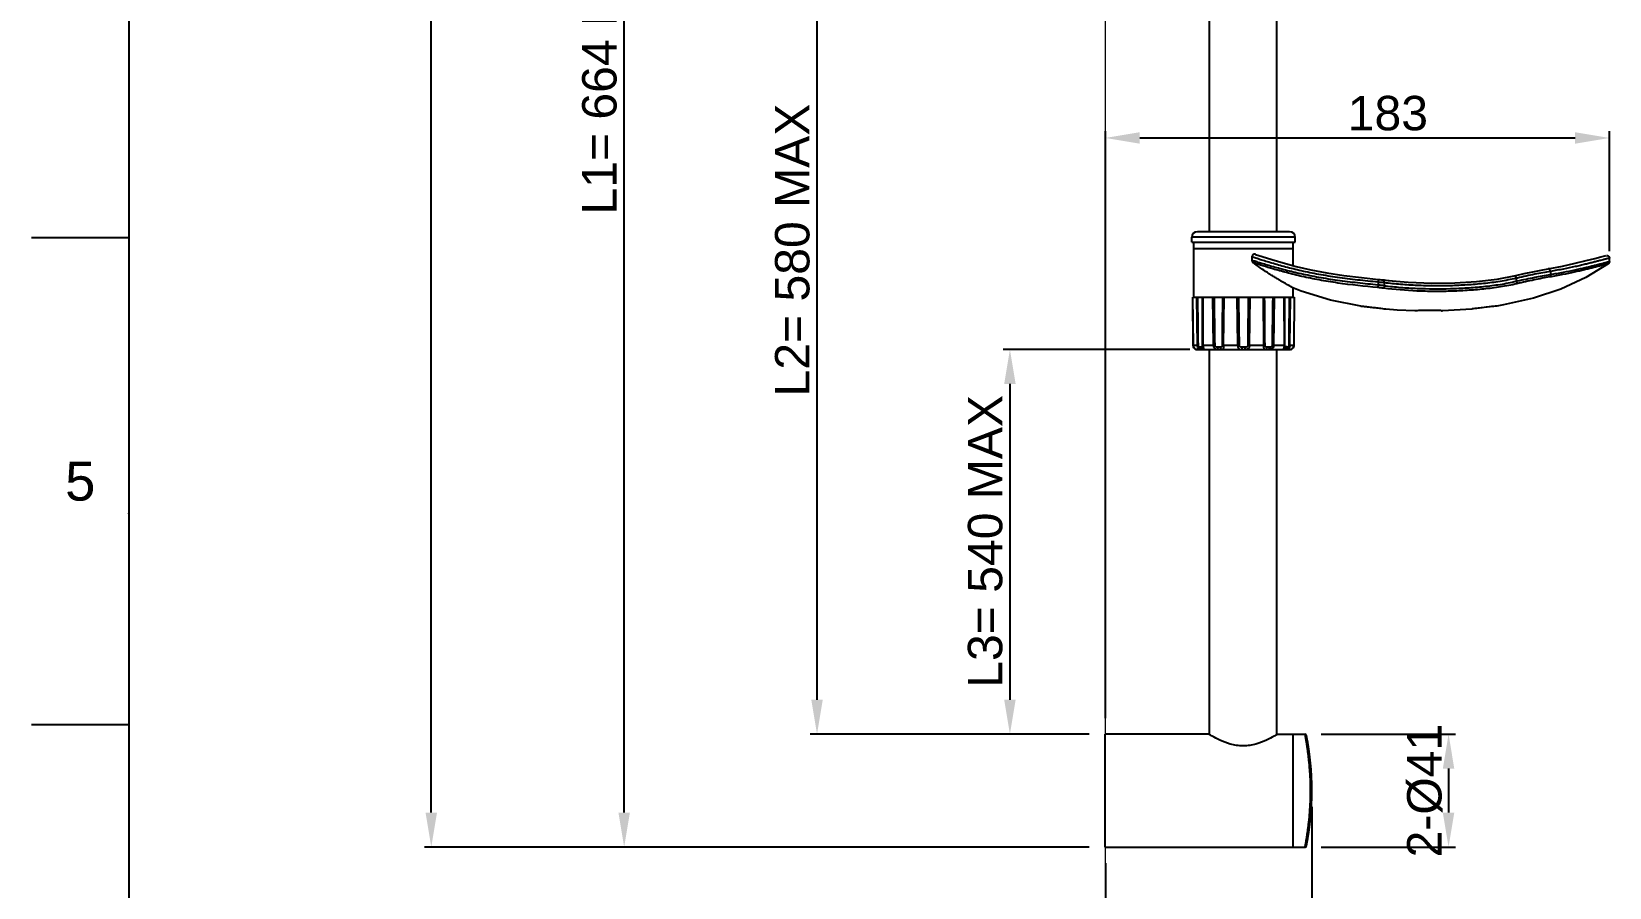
# Model space of a CAD drawing. Header units: millimetres. Extents: x 3856 to 4906, y -261 to 1224.
# Drawn here: x 3856 to 4428, y 246 to 556 of the extents above; entities that cross this region are included whole.
import ezdxf

# ---------------------------------------------------------------- set-up
doc = ezdxf.new("R2010")
doc.units = ezdxf.units.MM
doc.header["$LTSCALE"] = 0.1
doc.layers.add('02___PRT_ALL_AXES', color=7, linetype='Continuous')
doc.styles.get("Standard").update_dxf_attribs({"font": 'arial.ttf'})
doc.dimstyles.new('STANDARD-2', dxfattribs={"dimscale": 5, "dimtxt": 2.5, "dimasz": 2.5, "dimexe": 0.5, "dimexo": 0.5, "dimgap": 0.5, "dimtad": 1, "dimzin": 12, "dimdsep": 46, "dimtxsty": 'Standard', "dimcen": 0.09, "dimclrd": 1, "dimclre": 1, "dimadec": 0, "dimazin": 0, "dimtp": 0.01, "dimtm": 0.01, "dimtfac": 1, "dimtofl": 0, "dimtmove": 0, "dimatfit": 3, "dimldrblk": 'DOT', "dimfxl": 0, "dimtolj": 1, "dimarcsym": 0})

# ---------------------------------------------------------------- blocks, each defined once
blk = doc.blocks.new('*D169')
at = {"color": 3, "lineweight": -2}
for p, q in [((4277.35, 924.36), (3998.11, 924.36)), ((4000.61, 272.86), (4000.61, 911.86)), ((4239.4, 260.36), (3998.11, 260.36))]:
    blk.add_line(p, q, dxfattribs=at)
at = {"color": 3}
for points in [[(3998.53, 911.86), (4002.69, 911.86), (4000.61, 924.36)], [(3998.53, 272.86), (4002.69, 272.86), (4000.61, 260.36)]]:
    blk.add_solid(points, dxfattribs=at)
at = {"layer": 'Defpoints', "color": 0}
for p in [(4000.61, 924.36), (4279.85, 924.36), (4241.9, 260.36)]:
    blk.add_point(p, dxfattribs=at)
at = {"color": 0, "insert": (3985.35, 582.3), "char_height": 12.5, "attachment_point": 2, "rotation": 90}
blk.add_mtext('\\A1;664', dxfattribs=at)
blk = doc.blocks.new('_Dot')
at = {"color": 0, "linetype": 'ByBlock', "lineweight": -2}
blk.add_line((-0.5, 0), (-1, 0), dxfattribs=at)
at = {"color": 0, "linetype": 'ByBlock', "const_width": 0.5}
blk.add_lwpolyline([(-0.25, 0, 1), (0.25, 0, 1)], format="xyb", close=True, dxfattribs=at)
blk = doc.blocks.new('*D170')
at = {"color": 3, "lineweight": -2}
for p, q in [((4323.57, 301.36), (4372.3, 301.36)), ((4369.8, 288.86), (4369.8, 272.86)), ((4323.57, 260.36), (4372.3, 260.36))]:
    blk.add_line(p, q, dxfattribs=at)
at = {"color": 3}
for points in [[(4367.72, 288.86), (4371.88, 288.86), (4369.8, 301.36)], [(4367.72, 272.86), (4371.88, 272.86), (4369.8, 260.36)]]:
    blk.add_solid(points, dxfattribs=at)
at = {"layer": 'Defpoints', "color": 0}
for p in [(4321.07, 301.36), (4321.07, 260.36), (4369.8, 260.36)]:
    blk.add_point(p, dxfattribs=at)
at = {"color": 0, "insert": (4354.75, 280.86), "char_height": 12.5, "attachment_point": 2, "rotation": 90}
blk.add_mtext('\\A1;2-%%c41', dxfattribs=at)
blk = doc.blocks.new('*D171')
at = {"color": 3, "lineweight": -2}
for p, q in [((4239.4, 872.86), (4068.11, 872.86)), ((4070.61, 272.86), (4070.61, 860.36)), ((4239.4, 260.36), (4068.11, 260.36))]:
    blk.add_line(p, q, dxfattribs=at)
at = {"color": 3}
for points in [[(4068.53, 860.36), (4072.69, 860.36), (4070.61, 872.86)], [(4068.53, 272.86), (4072.69, 272.86), (4070.61, 260.36)]]:
    blk.add_solid(points, dxfattribs=at)
at = {"layer": 'Defpoints', "color": 0}
for p in [(4070.61, 872.86), (4241.9, 872.86), (4241.9, 260.36)]:
    blk.add_point(p, dxfattribs=at)
at = {"color": 0, "insert": (4055.35, 543.14), "char_height": 12.5, "attachment_point": 2, "rotation": 90}
blk.add_mtext('\\A1;L1= 664 MAX', dxfattribs=at)
blk = doc.blocks.new('*D173')
at = {"color": 3, "lineweight": -2}
for p, q in [((4289.4, 652.86), (4138.11, 652.86)), ((4140.61, 313.86), (4140.61, 640.36)), ((4239.4, 301.36), (4138.11, 301.36))]:
    blk.add_line(p, q, dxfattribs=at)
at = {"color": 3}
for points in [[(4138.53, 640.36), (4142.69, 640.36), (4140.61, 652.86)], [(4138.53, 313.86), (4142.69, 313.86), (4140.61, 301.36)]]:
    blk.add_solid(points, dxfattribs=at)
at = {"layer": 'Defpoints', "color": 0}
for p in [(4140.61, 652.86), (4291.9, 652.86), (4241.9, 301.36)]:
    blk.add_point(p, dxfattribs=at)
at = {"color": 0, "insert": (4125.35, 477.11), "char_height": 12.5, "attachment_point": 2, "rotation": 90}
blk.add_mtext('\\A1;L2= 580 MAX', dxfattribs=at)
blk = doc.blocks.new('*D174')
at = {"color": 3, "lineweight": -2}
for p, q in [((4275.9, 440.99), (4208.11, 440.99)), ((4210.61, 428.49), (4210.61, 313.86)), ((4239.4, 301.36), (4208.11, 301.36))]:
    blk.add_line(p, q, dxfattribs=at)
at = {"color": 3}
for points in [[(4208.53, 428.49), (4212.69, 428.49), (4210.61, 440.99)], [(4208.53, 313.86), (4212.69, 313.86), (4210.61, 301.36)]]:
    blk.add_solid(points, dxfattribs=at)
at = {"layer": 'Defpoints', "color": 0}
for p in [(4278.4, 440.99), (4210.61, 301.36), (4241.9, 301.36)]:
    blk.add_point(p, dxfattribs=at)
at = {"color": 0, "insert": (4195.34, 371.36), "char_height": 12.5, "attachment_point": 2, "rotation": 90}
blk.add_mtext('\\A1;L3= 540 MAX', dxfattribs=at)
blk = doc.blocks.new('*D175')
at = {"color": 3, "lineweight": -2}
for p, q in [((4320.21, 275.02), (4320.21, 222.35)), ((4245.24, 254.52), (4245.24, 222.35)), ((4257.74, 224.85), (4307.71, 224.85))]:
    blk.add_line(p, q, dxfattribs=at)
at = {"color": 3}
for points in [[(4257.74, 226.94), (4257.74, 222.77), (4245.24, 224.85)], [(4307.71, 226.94), (4307.71, 222.77), (4320.21, 224.85)]]:
    blk.add_solid(points, dxfattribs=at)
at = {"layer": 'Defpoints', "color": 0}
for p in [(4320.21, 277.52), (4245.24, 257.02), (4320.21, 224.85)]:
    blk.add_point(p, dxfattribs=at)
at = {"color": 0, "insert": (4282.72, 240.07), "char_height": 12.5, "attachment_point": 2}
blk.add_mtext('\\A1;75', dxfattribs=at)
blk = doc.blocks.new('*D178')
at = {"color": 3, "lineweight": -2}
for p, q in [((4245.24, 307.19), (4245.24, 520.31)), ((4257.74, 517.81), (4415.69, 517.81)), ((4428.19, 476.7), (4428.19, 520.31))]:
    blk.add_line(p, q, dxfattribs=at)
at = {"color": 3}
for points in [[(4257.74, 519.9), (4257.74, 515.73), (4245.24, 517.81)], [(4415.69, 519.9), (4415.69, 515.73), (4428.19, 517.81)]]:
    blk.add_solid(points, dxfattribs=at)
at = {"layer": 'Defpoints', "color": 0}
for p in [(4428.19, 517.81), (4428.19, 474.2), (4245.24, 304.69)]:
    blk.add_point(p, dxfattribs=at)
at = {"color": 0, "insert": (4347.78, 533.09), "char_height": 12.5, "attachment_point": 2}
blk.add_mtext('\\A1;183', dxfattribs=at)

msp = doc.modelspace()

# ---------------------------------------------------------------- linework, layer by layer
for p, q in [((3890.894, 1188.574), (3890.894, -225.568)), ((3890.894, 481.503), (3855.54, 481.503)), ((3890.894, 304.735), (3855.54, 304.735)), ((4282.771, 301.358), (4245.236, 301.358)), ((4245.236, 260.359), (4245.236, 301.358)), ((4245.236, 260.358), (4317.736, 260.358))]:
    msp.add_line(p, q)
at = {"const_width": 0.5}
msp.add_lwpolyline([(4245.236, -80.122), (4245.236, 1125.037)], dxfattribs=at)
msp.add_point((3890.894, 381.503))
at = {"layer": '02___PRT_ALL_AXES', "color": 7, "linetype": 'Continuous'}
for p, q in [((4282.986, 483.779), (4282.986, 655.844)), ((4307.486, 483.786), (4307.486, 655.844)), ((4314.135, 481.787), (4276.635, 481.777)), ((4276.636, 479.977), (4276.635, 481.777)), ((4312.135, 483.787), (4278.635, 483.778)), ((4314.136, 479.987), (4314.135, 481.787)), ((4276.636, 479.977), (4314.136, 479.987)), ((4277.235, 479.978), (4277.24, 459.978)), ((4313.236, 477.546), (4277.236, 477.536)), ((4313.235, 479.987), (4313.237, 471.504)), ((4298.41, 474.615), (4298.41, 473.375)), ((4426.477, 475.047), (4426.919, 475.161)), ((4428.189, 472.962), (4428.177, 472.81)), ((4428.189, 472.937), (4428.188, 474.177)), ((4344.237, 465.467), (4344.237, 464.416)), ((4346.378, 466.249), (4346.997, 466.174)), ((4346.443, 465.236), (4346.444, 464.186)), ((4346.954, 466.134), (4346.997, 466.174)), ((4346.997, 466.174), (4350.677, 465.833)), ((4394.777, 466.968), (4394.397, 466.883)), ((4394.397, 466.883), (4394.397, 465.816)), ((4394.397, 465.816), (4394.777, 465.9)), ((4406.766, 469.353), (4406.767, 468.246)), ((4277.041, 459.977), (4313.742, 459.987)), ((4277.167, 442.466), (4277.041, 459.977)), ((4277.174, 442.464), (4277.049, 459.977)), ((4278.301, 459.978), (4278.545, 442.465)), ((4280.688, 442.465), (4280.714, 459.978)), ((4284.134, 459.979), (4284.432, 442.466)), ((4288.142, 442.467), (4288.311, 459.98)), ((4292.982, 459.982), (4293.256, 442.469)), ((4297.541, 442.47), (4297.805, 459.983)), ((4302.476, 459.984), (4302.654, 442.471)), ((4306.364, 442.472), (4306.653, 459.985)), ((4310.072, 459.986), (4310.107, 442.473)), ((4312.249, 442.474), (4312.483, 459.987)), ((4313.239, 463.445), (4313.24, 459.987)), ((4313.734, 459.987), (4313.618, 442.474)), ((4313.742, 459.987), (4313.625, 442.476)), ((4338.012, 456.682), (4337.962, 456.688)), ((4338.121, 456.672), (4337.962, 456.688)), ((4338.512, 456.63), (4338.012, 456.682)), ((4339.05, 456.574), (4338.404, 456.642)), ((4339.76, 456.498), (4339.05, 456.574)), ((4340.628, 456.403), (4339.76, 456.498)), ((4341.737, 456.278), (4340.628, 456.403)), ((4342.495, 456.19), (4341.737, 456.278)), ((4343.26, 456.099), (4342.497, 456.19)), ((4342.497, 456.19), (4342.497, 456.19)), ((4347.027, 455.616), (4346.91, 455.632)), ((4347.027, 455.616), (4346.977, 455.621)), ((4357.669, 455.055), (4357.591, 455.051)), ((4357.674, 455.052), (4357.591, 455.051)), ((4358.015, 455.075), (4357.669, 455.055)), ((4357.987, 455.07), (4357.674, 455.052)), ((4362.029, 455.199), (4362.01, 455.199)), ((4363.221, 455.202), (4362.614, 455.203)), ((4362.617, 455.203), (4362.617, 455.204)), ((4363.204, 455.202), (4363.194, 455.202)), ((4364.148, 455.194), (4363.221, 455.202)), ((4365.016, 455.178), (4364.126, 455.194)), ((4365.77, 455.156), (4365.003, 455.178)), ((4366.393, 455.133), (4365.758, 455.157)), ((4366.884, 455.112), (4366.385, 455.134)), ((4367.245, 455.094), (4366.879, 455.112)), ((4367.247, 455.094), (4366.884, 455.112)), ((4367.558, 455.077), (4367.245, 455.094)), ((4367.247, 455.097), (4367.566, 455.08)), ((4367.64, 455.076), (4367.558, 455.077)), ((4367.566, 455.08), (4367.64, 455.076)), ((4378.203, 455.691), (4367.639, 455.076)), ((4378.369, 455.714), (4378.203, 455.691)), ((4378.253, 455.697), (4378.203, 455.691)), ((4378.757, 455.767), (4378.253, 455.697)), ((4382.734, 456.282), (4382.734, 456.283)), ((4387.266, 456.794), (4387.076, 456.775)), ((4387.266, 456.794), (4387.216, 456.788)), ((4277.167, 442.466), (4277.174, 442.464)), ((4278.545, 442.465), (4277.174, 442.464)), ((4277.389, 441.664), (4277.255, 441.952)), ((4278.126, 441.052), (4277.969, 441.13)), ((4278.407, 440.987), (4278.126, 441.052)), ((4278.559, 440.978), (4278.403, 440.987)), ((4278.559, 440.978), (4312.234, 440.987)), ((4279.716, 441.978), (4280.198, 441.978)), ((4284.432, 442.466), (4280.688, 442.465)), ((4282.986, 301.207), (4282.986, 440.979)), ((4284.923, 442.475), (4284.432, 442.466)), ((4286.066, 441.98), (4286.901, 441.98)), ((4293.256, 442.469), (4288.143, 442.467)), ((4294.917, 441.982), (4295.881, 441.983)), ((4302.654, 442.471), (4297.541, 442.47)), ((4303.895, 441.985), (4304.73, 441.985)), ((4305.873, 442.481), (4306.364, 442.472)), ((4310.107, 442.473), (4306.364, 442.472)), ((4307.486, 301.207), (4307.486, 440.986)), ((4311.079, 441.987), (4310.597, 441.986)), ((4312.386, 440.996), (4312.234, 440.987)), ((4313.618, 442.474), (4312.248, 442.474)), ((4312.666, 441.061), (4312.386, 440.996)), ((4313.625, 442.476), (4313.618, 442.474)), ((4282.765, 301.34), (4282.736, 301.358)), ((4282.77, 301.337), (4282.765, 301.34)), ((4307.705, 301.358), (4317.736, 301.358)), ((4307.717, 301.347), (4307.709, 301.342)), ((4307.736, 301.358), (4307.717, 301.347)), ((4313.236, 301.358), (4313.236, 260.359)), ((4318.259, 300.785), (4318.226, 300.955)), ((4318.226, 260.762), (4318.259, 260.931))]:
    msp.add_line(p, q, dxfattribs=at)
for points in [[(4299.689, 475.555), (4302.211, 474.728), (4305.633, 473.647), (4309.762, 472.427), (4314.531, 471.16), (4319.86, 469.939), (4325.658, 468.839), (4331.811, 467.897), (4338.186, 467.108), (4344.354, 466.463)], [(4427.773, 472.15), (4419.672, 467.108), (4410.569, 462.91), (4400.627, 459.626), (4389.731, 457.201), (4387.266, 456.794)], [(4394.185, 467.856), (4397.233, 468.558), (4400.442, 469.258), (4403.466, 469.873), (4405.998, 470.338)], [(4405.998, 470.338), (4411.128, 471.298), (4415.809, 472.316), (4419.744, 473.268), (4422.865, 474.075), (4425.119, 474.68), (4426.477, 475.047)], [(4427.15, 475.198), (4427.298, 475.192), (4427.488, 475.152), (4427.682, 475.068), (4427.865, 474.934), (4428.02, 474.754), (4428.131, 474.533), (4428.185, 474.281), (4428.188, 474.198)], [(4428.177, 472.81), (4428.097, 472.544), (4427.961, 472.327), (4427.801, 472.171), (4427.772, 472.15)], [(4344.354, 466.463), (4344.973, 466.399), (4345.853, 466.301), (4346.449, 466.228)], [(4344.903, 466.407), (4345.498, 466.347), (4346.378, 466.249)], [(4346.449, 466.228), (4355.142, 465.416), (4363.786, 465.1), (4372.075, 465.217), (4379.97, 465.714), (4387.445, 466.575), (4394.185, 467.856)], [(4337.962, 456.688), (4326.896, 458.91), (4316.278, 462.233), (4313.239, 463.445)], [(4342.497, 456.19), (4341.895, 456.26), (4340.988, 456.363), (4340.159, 456.455), (4339.441, 456.533), (4338.851, 456.595)], [(4344.274, 455.974), (4343.234, 456.101), (4342.495, 456.19)], [(4346.977, 455.621), (4346.473, 455.69), (4345.904, 455.766), (4345.156, 455.863), (4344.254, 455.977)], [(4346.477, 455.689), (4345.912, 455.765), (4345.17, 455.861), (4344.274, 455.974)], [(4357.591, 455.05), (4351.149, 455.315), (4347.023, 455.616)], [(4362.617, 455.203), (4362.037, 455.199), (4361.105, 455.186), (4360.232, 455.166), (4359.473, 455.14), (4358.846, 455.114), (4358.352, 455.09), (4357.987, 455.07)], [(4382.734, 456.282), (4381.994, 456.192), (4380.976, 456.063), (4380.074, 455.946), (4379.326, 455.845), (4378.757, 455.767)], [(4387.216, 456.788), (4386.716, 456.735), (4386.149, 456.675), (4385.406, 456.593), (4384.508, 456.492), (4383.492, 456.373), (4382.734, 456.282)], [(4277.255, 441.952), (4277.182, 442.259), (4277.167, 442.466)], [(4277.583, 441.407), (4277.391, 441.661), (4277.257, 441.946), (4277.183, 442.251), (4277.168, 442.466)], [(4277.832, 441.198), (4277.582, 441.408), (4277.389, 441.664)], [(4278.403, 440.987), (4278.122, 441.053), (4277.831, 441.198)], [(4313.625, 442.476), (4313.61, 442.269), (4313.537, 441.961), (4313.404, 441.674), (4313.21, 441.417), (4312.961, 441.207), (4312.666, 441.061)], [(4320.219, 280.858), (4320.188, 283.379), (4320.089, 285.966), (4319.931, 288.474), (4319.723, 290.854), (4319.48, 293.063), (4319.219, 295.058), (4318.96, 296.804), (4318.719, 298.27), (4318.514, 299.434), (4318.357, 300.276), (4318.259, 300.785)], [(4318.259, 260.931), (4318.357, 261.44), (4318.514, 262.282), (4318.719, 263.445), (4318.96, 264.911), (4319.219, 266.656), (4319.479, 268.65), (4319.722, 270.857), (4319.93, 273.237), (4320.089, 275.744), (4320.188, 278.33), (4320.219, 280.858)]]:
    msp.add_lwpolyline(points, dxfattribs=at)
for centre, radius, start, end in [((4278.635, 481.778), 2, 90.01527, 180.01527), ((4312.135, 481.787), 2, 0.01527, 90.01527), ((4336.155, 377.759), 88.08, 84.53997, 84.7355), ((4336.24, 376.964), 87.817, 84.57903, 84.77513), ((4336.232, 378.506), 87.329, 83.2848, 84.5432), ((4336.23, 376.844), 87.937, 83.33012, 84.57972), ((4336.632, 386.192), 77.638, 82.89097, 84.43774), ((4308.502, 167.384), 290.8, 83.28668, 84.15408), ((4316.354, 231.91), 225.799, 82.22253, 83.35141), ((4362.795, 366.504), 88.7, 90.11479, 93.08862), ((4362.901, 366.851), 88.354, 87.18059, 90.18407), ((4411.407, 219.186), 238.825, 96.8954, 97.9514), ((4414.952, 191.089), 267.144, 95.98965, 96.92679), ((4278.814, 442.48), 1.64, 180.54205, 191.75768), ((4278.763, 442.471), 1.588, 191.8241, 203.74558), ((4278.726, 442.456), 1.548, 203.78207, 204.94402), ((4278.713, 442.45), 1.533, 204.93546, 214.14732), ((4278.675, 442.426), 1.489, 214.18979, 215.90446), ((4278.658, 442.413), 1.467, 215.8913, 225.80759), ((4278.618, 442.374), 1.411, 225.86727, 229.58232), ((4278.609, 442.363), 1.398, 229.57755, 237.7507), ((4278.569, 442.302), 1.325, 249.41536, 254.30362), ((4291.208, 578.072), 135.618, 270.86535, 271.0858), ((4299.472, 575.633), 133.177, 268.94447, 269.16897), ((4312.223, 442.304), 1.318, 278.21368, 284.62785), ((4312.222, 442.314), 1.328, 284.59155, 290.79965), ((4312.222, 442.308), 1.323, 290.86415, 300.00996), ((4312.077, 442.46), 1.537, 326.82095, 335.58638), ((4312.063, 442.466), 1.551, 335.57821, 336.81095), ((4312.029, 442.48), 1.589, 336.84321, 348.60005), ((4311.985, 442.488), 1.633, 348.63695, 359.51406), ((4317.736, 300.858), 0.5, 11.13406, 90), ((4317.736, 260.858), 0.5, 270, 348.86594)]:
    msp.add_arc(centre, radius, start, end, dxfattribs=at)
for points, knots in [([(4299.689, 475.555), (4299.546, 475.602), (4299.231, 475.629), (4298.793, 475.447), (4298.483, 475.084), (4298.41, 474.77), (4298.41, 474.615)], [0, 0, 0, 0, 0.2465704, 0.4952642, 0.7467233, 1, 1, 1, 1]), ([(4344.237, 465.467), (4342.99, 465.583), (4340.507, 465.836), (4336.805, 466.232), (4333.153, 466.668), (4328.44, 467.301), (4322.823, 468.2), (4316.51, 469.48), (4311.645, 470.674), (4308.103, 471.642), (4305.732, 472.326), (4303.575, 472.976), (4301.643, 473.58), (4299.944, 474.113), (4298.892, 474.452), (4298.41, 474.615)], [0, 0, 0, 0, 0.0801747, 0.1598059, 0.2384468, 0.315675, 0.4642813, 0.6026257, 0.7279921, 0.7849883, 0.8377536, 0.8859645, 0.9292847, 0.9673718, 1, 1, 1, 1]), ([(4298.41, 473.375), (4298.41, 473.216), (4298.488, 472.893), (4298.702, 472.641), (4298.83, 472.547)], [0, 0, 0, 0, 0.5016253, 1, 1, 1, 1]), ([(4344.237, 464.416), (4341.753, 464.653), (4336.848, 465.148), (4329.653, 466.037), (4322.824, 467.112), (4316.512, 468.364), (4311.645, 469.53), (4308.102, 470.474), (4305.732, 471.142), (4303.574, 471.775), (4301.642, 472.365), (4299.944, 472.887), (4298.893, 473.216), (4298.41, 473.375)], [0, 0, 0, 0, 0.1599715, 0.315938, 0.4645942, 0.6029569, 0.7282927, 0.785255, 0.8379772, 0.8861315, 0.9293965, 0.9674314, 1, 1, 1, 1]), ([(4344.158, 463.465), (4339.319, 463.936), (4332.205, 464.705), (4323.033, 466.182), (4316.792, 467.45), (4311.182, 468.827), (4305.252, 470.494), (4301.226, 471.766), (4298.83, 472.547)], [0, 0, 0, 0, 0.3146903, 0.4629873, 0.6012537, 0.7267696, 0.8368521, 1, 1, 1, 1]), ([(4313.239, 463.445), (4313.239, 463.446), (4313.237, 463.446), (4313.234, 463.449), (4313.227, 463.452), (4313.215, 463.459), (4313.192, 463.471), (4313.159, 463.49), (4313.115, 463.513), (4313.062, 463.542), (4313, 463.576), (4312.897, 463.632), (4312.747, 463.714), (4312.538, 463.829), (4312.295, 463.963), (4312.016, 464.117), (4311.705, 464.29), (4311.226, 464.559), (4310.555, 464.939), (4309.669, 465.448), (4308.686, 466.025), (4307.619, 466.664), (4306.481, 467.362), (4305.285, 468.114), (4303.599, 469.202), (4301.428, 470.665), (4299.702, 471.902), (4298.83, 472.547)], [0, 0, 0, 0, 0.0000817, 0.0003257, 0.0007317, 0.0012993, 0.0029181, 0.0051797, 0.0080814, 0.0116208, 0.0157953, 0.0206022, 0.0320897, 0.046029, 0.062364, 0.0810373, 0.1019765, 0.1250984, 0.1775552, 0.2376932, 0.3047498, 0.3779395, 0.4564673, 0.5395691, 0.6265074, 0.8092965, 1, 1, 1, 1]), ([(4406.766, 469.353), (4406.751, 469.49), (4406.691, 469.75), (4406.54, 470.038), (4406.382, 470.21), (4406.258, 470.297), (4406.128, 470.344), (4406.04, 470.345), (4405.998, 470.338)], [0, 0, 0, 0, 0.301925, 0.5790395, 0.7011072, 0.8103908, 0.9084917, 1, 1, 1, 1]), ([(4427.772, 472.149), (4427.773, 472.15), (4427.761, 472.149), (4427.754, 472.146), (4427.723, 472.14), (4427.669, 472.126), (4427.567, 472.1), (4427.414, 472.06), (4427.214, 472.008), (4426.97, 471.943), (4426.682, 471.866), (4426.209, 471.741), (4425.509, 471.555), (4424.541, 471.3), (4423.404, 471.003), (4422.103, 470.67), (4420.644, 470.303), (4419.031, 469.91), (4417.271, 469.494), (4414.65, 468.9), (4411.053, 468.146), (4408.077, 467.604), (4406.508, 467.34)], [0, 0, 0, 0, 0.0001529, 0.0008391, 0.0020618, 0.0038209, 0.0089527, 0.0162431, 0.0256902, 0.0372717, 0.0509639, 0.0667522, 0.1045682, 0.1505658, 0.2045227, 0.2661803, 0.3352662, 0.4114843, 0.4945144, 0.5840344, 0.7811386, 1, 1, 1, 1]), ([(4428.188, 474.198), (4428.188, 474.2), (4428.176, 474.195), (4428.164, 474.195), (4428.132, 474.186), (4428.094, 474.177), (4428.042, 474.164), (4427.98, 474.148), (4427.906, 474.129), (4427.785, 474.097), (4427.606, 474.05), (4427.357, 473.984), (4427.064, 473.906), (4426.726, 473.816), (4426.344, 473.714), (4425.749, 473.556), (4424.898, 473.332), (4423.752, 473.032), (4422.443, 472.696), (4420.975, 472.327), (4419.353, 471.931), (4417.584, 471.514), (4414.95, 470.918), (4411.335, 470.161), (4408.344, 469.617), (4406.766, 469.353)], [0, 0, 0, 0, 0.0002577, 0.0010495, 0.0023783, 0.0042437, 0.0066448, 0.0095808, 0.0130507, 0.0170536, 0.0266542, 0.0383747, 0.0522009, 0.0681135, 0.0860926, 0.1061186, 0.1522224, 0.2062038, 0.2678216, 0.3368056, 0.41287, 0.4957081, 0.5850031, 0.7816177, 1, 1, 1, 1]), ([(4406.767, 468.246), (4408.343, 468.505), (4411.333, 469.032), (4414.947, 469.771), (4417.581, 470.351), (4419.349, 470.757), (4420.97, 471.141), (4422.438, 471.5), (4423.747, 471.827), (4424.893, 472.118), (4425.744, 472.336), (4426.339, 472.49), (4426.721, 472.588), (4427.059, 472.676), (4427.353, 472.752), (4427.602, 472.816), (4427.782, 472.862), (4427.904, 472.893), (4427.978, 472.912), (4428.041, 472.928), (4428.092, 472.94), (4428.132, 472.95), (4428.159, 472.956), (4428.174, 472.959), (4428.182, 472.961), (4428.186, 472.961), (4428.188, 472.962), (4428.189, 472.962)], [0, 0, 0, 0, 0.2184267, 0.4150116, 0.5042693, 0.5870711, 0.6631006, 0.7320494, 0.7936327, 0.8475867, 0.8936717, 0.9136977, 0.9316816, 0.9476003, 0.9614354, 0.9731731, 0.9827999, 0.9868176, 0.9903027, 0.993254, 0.9956714, 0.9975545, 0.9989032, 0.9993771, 0.9997174, 0.9999244, 1, 1, 1, 1]), ([(4344.237, 464.416), (4344.218, 464.219), (4344.19, 463.902), (4344.162, 463.585), (4344.158, 463.465)], [0, 0, 0, 0, 0.6218898, 1, 1, 1, 1]), ([(4344.354, 466.462), (4344.352, 466.463), (4344.351, 466.453), (4344.347, 466.442), (4344.344, 466.417), (4344.338, 466.385), (4344.333, 466.343), (4344.324, 466.271), (4344.311, 466.163), (4344.294, 466.014), (4344.275, 465.844), (4344.256, 465.659), (4344.243, 465.532), (4344.237, 465.467)], [0, 0, 0, 0, 0.005096, 0.0196191, 0.0435254, 0.0765965, 0.118583, 0.1690583, 0.2932881, 0.4446708, 0.6175428, 0.8054501, 1, 1, 1, 1]), ([(4394.631, 464.878), (4393.642, 464.649), (4391.656, 464.225), (4387.657, 463.531), (4383.629, 463.031), (4379.59, 462.659), (4375.544, 462.359), (4370.476, 462.122), (4364.392, 462.057), (4356.302, 462.257), (4350.248, 462.734), (4346.241, 463.233)], [0, 0, 0, 0, 0.0626483, 0.125263, 0.250361, 0.3129244, 0.3755163, 0.5007182, 0.6258635, 0.7508198, 1, 1, 1, 1]), ([(4346.444, 464.186), (4346.431, 464.081), (4346.403, 463.882), (4346.353, 463.609), (4346.302, 463.396), (4346.264, 463.276), (4346.241, 463.233)], [0, 0, 0, 0, 0.3244831, 0.617691, 0.850338, 1, 1, 1, 1]), ([(4394.397, 466.883), (4393.417, 466.655), (4391.451, 466.225), (4388.48, 465.695), (4385.493, 465.276), (4381.498, 464.821), (4376.488, 464.408), (4370.461, 464.123), (4364.432, 464.059), (4358.412, 464.21), (4352.411, 464.576), (4348.428, 464.988), (4346.443, 465.236)], [0, 0, 0, 0, 0.0626479, 0.1252619, 0.1878256, 0.2503659, 0.3755143, 0.5007122, 0.6258518, 0.7508022, 0.8755108, 1, 1, 1, 1]), ([(4346.443, 465.236), (4346.459, 465.361), (4346.483, 465.592), (4346.497, 465.867), (4346.495, 466.045), (4346.486, 466.139), (4346.477, 466.195), (4346.459, 466.227), (4346.449, 466.228)], [0, 0, 0, 0, 0.3763965, 0.6951029, 0.8180237, 0.9106649, 0.9704836, 1, 1, 1, 1]), ([(4346.444, 464.186), (4348.428, 463.94), (4352.412, 463.53), (4360.418, 463.044), (4368.457, 462.986), (4375.483, 463.315), (4379.494, 463.611), (4383.497, 463.977), (4387.489, 464.471), (4391.451, 465.16), (4393.418, 465.584), (4394.397, 465.816)], [0, 0, 0, 0, 0.1245012, 0.2492207, 0.4992857, 0.6244903, 0.6870841, 0.7496505, 0.8747462, 0.9373576, 1, 1, 1, 1]), ([(4394.397, 466.883), (4394.382, 466.946), (4394.353, 467.069), (4394.312, 467.249), (4394.274, 467.415), (4394.242, 467.56), (4394.219, 467.666), (4394.205, 467.736), (4394.197, 467.778), (4394.191, 467.809), (4394.186, 467.834), (4394.186, 467.846), (4394.184, 467.855), (4394.186, 467.856)], [0, 0, 0, 0, 0.194869, 0.3827463, 0.5554695, 0.70673, 0.8309769, 0.8814481, 0.9233985, 0.9564819, 0.980414, 0.9949275, 1, 1, 1, 1]), ([(4394.397, 465.816), (4394.443, 465.619), (4394.507, 465.351), (4394.587, 465.038), (4394.618, 464.922), (4394.631, 464.878)], [0, 0, 0, 0, 0.6264479, 0.857767, 1, 1, 1, 1]), ([(4406.508, 467.34), (4405.602, 467.191), (4403.716, 466.841), (4400.806, 466.254), (4397.751, 465.595), (4395.678, 465.123), (4394.631, 464.878)], [0, 0, 0, 0, 0.227193, 0.4741837, 0.7340735, 1, 1, 1, 1]), ([(4406.766, 469.353), (4405.853, 469.202), (4403.952, 468.869), (4401.017, 468.298), (4397.932, 467.66), (4395.836, 467.206), (4394.777, 466.968)], [0, 0, 0, 0, 0.2270367, 0.4737546, 0.7336018, 1, 1, 1, 1]), ([(4394.777, 465.9), (4395.836, 466.136), (4397.933, 466.584), (4401.923, 467.397), (4404.862, 467.941), (4406.767, 468.246)], [0, 0, 0, 0, 0.2664191, 0.5262808, 1, 1, 1, 1]), ([(4406.767, 468.246), (4406.777, 468.152), (4406.78, 467.97), (4406.73, 467.652), (4406.619, 467.429), (4406.508, 467.34)], [0, 0, 0, 0, 0.2898506, 0.5601028, 1, 1, 1, 1]), ([(4277.864, 441.181), (4277.883, 441.169), (4277.96, 441.123), (4278.041, 441.085), (4278.103, 441.062)], [0, 0, 0, 0, 0.2607606, 1, 1, 1, 1]), ([(4278.211, 441.027), (4278.225, 441.022), (4278.279, 441.008), (4278.333, 440.997), (4278.374, 440.991)], [0, 0, 0, 0, 0.2664498, 1, 1, 1, 1]), ([(4278.374, 440.991), (4278.39, 440.989), (4278.452, 440.981), (4278.514, 440.978), (4278.56, 440.978)], [0, 0, 0, 0, 0.2694949, 1, 1, 1, 1]), ([(4278.875, 442.474), (4278.841, 442.473), (4278.731, 442.47), (4278.621, 442.468), (4278.545, 442.465)], [0, 0, 0, 0, 0.3105277, 1, 1, 1, 1]), ([(4278.545, 442.465), (4278.546, 442.345), (4278.583, 442.106), (4278.73, 441.776), (4278.955, 441.496), (4279.236, 441.277), (4279.551, 441.123), (4279.879, 441.029), (4280.202, 440.985), (4280.413, 440.978), (4280.515, 440.978)], [0, 0, 0, 0, 0.1301693, 0.2601609, 0.3896189, 0.5182841, 0.6453339, 0.769709, 0.8889176, 1, 1, 1, 1]), ([(4278.875, 442.474), (4278.876, 442.444), (4278.882, 442.387), (4278.919, 442.281), (4278.999, 442.174), (4279.119, 442.086), (4279.246, 442.033), (4279.37, 442.001), (4279.49, 441.986), (4279.605, 441.979), (4279.68, 441.978), (4279.716, 441.978)], [0, 0, 0, 0, 0.0806863, 0.1593311, 0.3063519, 0.4408888, 0.5657609, 0.6832416, 0.7944789, 0.900061, 1, 1, 1, 1]), ([(4280.515, 440.978), (4280.463, 440.978), (4280.357, 440.992), (4280.151, 441.07), (4279.925, 441.265), (4279.755, 441.595), (4279.716, 441.849), (4279.716, 441.978)], [0, 0, 0, 0, 0.1113616, 0.2250798, 0.464599, 0.7252779, 1, 1, 1, 1]), ([(4280.198, 441.978), (4280.22, 441.978), (4280.261, 441.979), (4280.32, 441.985), (4280.373, 442.001), (4280.42, 442.035), (4280.456, 442.097), (4280.479, 442.189), (4280.493, 442.319), (4280.495, 442.418), (4280.495, 442.474)], [0, 0, 0, 0, 0.0955928, 0.1811977, 0.2590481, 0.3368337, 0.4308745, 0.5634896, 0.7545237, 1, 1, 1, 1]), ([(4280.198, 441.978), (4280.198, 441.849), (4280.244, 441.59), (4280.415, 441.31), (4280.602, 441.143), (4280.763, 441.049), (4280.937, 440.992), (4281.058, 440.979), (4281.118, 440.979)], [0, 0, 0, 0, 0.2588746, 0.5122228, 0.6365389, 0.7589208, 0.8799167, 1, 1, 1, 1]), ([(4280.496, 442.474), (4280.503, 442.473), (4280.524, 442.471), (4280.564, 442.469), (4280.621, 442.467), (4280.664, 442.466), (4280.688, 442.465)], [0, 0, 0, 0, 0.1195321, 0.3286723, 0.623977, 1, 1, 1, 1]), ([(4280.688, 442.465), (4280.689, 442.347), (4280.701, 442.118), (4280.747, 441.842), (4280.797, 441.641), (4280.839, 441.509), (4280.883, 441.392), (4280.929, 441.291), (4280.974, 441.205), (4281.017, 441.135), (4281.055, 441.08), (4281.084, 441.044), (4281.104, 441.021), (4281.115, 441.009), (4281.123, 440.999), (4281.127, 440.991), (4281.129, 440.985), (4281.126, 440.979), (4281.121, 440.979), (4281.118, 440.979)], [0, 0, 0, 0, 0.2235254, 0.4323207, 0.5274079, 0.6148413, 0.6938992, 0.7640257, 0.824907, 0.8763718, 0.9185455, 0.9516599, 0.9646858, 0.9752031, 0.9831102, 0.9885278, 0.9919851, 0.9943756, 1, 1, 1, 1]), ([(4284.432, 442.466), (4284.432, 442.347), (4284.467, 442.109), (4284.604, 441.779), (4284.818, 441.497), (4285.091, 441.277), (4285.406, 441.122), (4285.862, 440.997), (4286.22, 440.98), (4286.458, 440.98)], [0, 0, 0, 0, 0.1267741, 0.2522932, 0.3761135, 0.4990292, 0.6222225, 0.7467973, 1, 1, 1, 1]), ([(4284.923, 442.475), (4284.925, 442.446), (4284.933, 442.387), (4284.969, 442.306), (4285.022, 442.235), (4285.109, 442.157), (4285.237, 442.086), (4285.401, 442.033), (4285.569, 442.003), (4285.736, 441.987), (4285.902, 441.98), (4286.012, 441.979), (4286.066, 441.98)], [0, 0, 0, 0, 0.0645091, 0.1288873, 0.1932589, 0.2573826, 0.3846355, 0.5108124, 0.6356818, 0.7589654, 0.8805004, 1, 1, 1, 1]), ([(4286.458, 440.98), (4286.432, 440.98), (4286.374, 440.996), (4286.3, 441.058), (4286.233, 441.153), (4286.176, 441.278), (4286.128, 441.429), (4286.08, 441.664), (4286.066, 441.852), (4286.066, 441.98)], [0, 0, 0, 0, 0.0688704, 0.1501504, 0.2502922, 0.3707583, 0.5099287, 0.6643286, 1, 1, 1, 1]), ([(4286.901, 441.98), (4286.992, 441.98), (4287.125, 441.982), (4287.299, 442.003), (4287.422, 442.033), (4287.537, 442.088), (4287.639, 442.178), (4287.712, 442.312), (4287.73, 442.419), (4287.73, 442.476)], [0, 0, 0, 0, 0.2472507, 0.3643952, 0.4780832, 0.5910417, 0.7098554, 0.8449674, 1, 1, 1, 1]), ([(4286.901, 441.98), (4286.901, 441.852), (4286.929, 441.606), (4287.036, 441.324), (4287.161, 441.149), (4287.265, 441.054), (4287.38, 440.994), (4287.462, 440.98), (4287.502, 440.98)], [0, 0, 0, 0, 0.302741, 0.5772831, 0.6983473, 0.8075289, 0.9067442, 1, 1, 1, 1]), ([(4288.143, 442.467), (4288.144, 442.349), (4288.138, 442.122), (4288.119, 441.801), (4288.085, 441.525), (4288.034, 441.303), (4287.966, 441.157), (4287.895, 441.078), (4287.836, 441.035), (4287.766, 441.006), (4287.686, 440.99), (4287.597, 440.982), (4287.534, 440.98), (4287.502, 440.98)], [0, 0, 0, 0, 0.1916399, 0.3688398, 0.5209042, 0.6430333, 0.7373533, 0.7774577, 0.815524, 0.8547884, 0.8985669, 0.9474878, 1, 1, 1, 1]), ([(4287.73, 442.476), (4287.759, 442.475), (4287.896, 442.472), (4288.034, 442.469), (4288.142, 442.467)], [0, 0, 0, 0, 0.2075365, 1, 1, 1, 1]), ([(4293.256, 442.469), (4293.256, 442.35), (4293.279, 442.118), (4293.366, 441.792), (4293.508, 441.51), (4293.698, 441.284), (4293.931, 441.125), (4294.197, 441.029), (4294.489, 440.987), (4294.691, 440.982), (4294.796, 440.982)], [0, 0, 0, 0, 0.1451061, 0.2834929, 0.4112542, 0.5288274, 0.6404687, 0.752401, 0.8713052, 1, 1, 1, 1]), ([(4293.778, 442.478), (4293.779, 442.448), (4293.787, 442.39), (4293.83, 442.282), (4293.926, 442.173), (4294.073, 442.088), (4294.233, 442.035), (4294.4, 442.005), (4294.571, 441.99), (4294.743, 441.983), (4294.859, 441.982), (4294.917, 441.982)], [0, 0, 0, 0, 0.0643303, 0.1279076, 0.2519373, 0.374372, 0.4971455, 0.6211036, 0.7463246, 0.8727209, 1, 1, 1, 1]), ([(4294.796, 440.982), (4294.806, 440.982), (4294.821, 441.001), (4294.832, 441.027), (4294.844, 441.061), (4294.854, 441.103), (4294.868, 441.175), (4294.883, 441.284), (4294.898, 441.434), (4294.913, 441.669), (4294.917, 441.855), (4294.917, 441.982)], [0, 0, 0, 0, 0.029798, 0.0557304, 0.0899167, 0.1323253, 0.182742, 0.3058852, 0.455099, 0.6248202, 1, 1, 1, 1]), ([(4295.881, 441.983), (4295.996, 441.982), (4296.169, 441.985), (4296.397, 442.005), (4296.564, 442.036), (4296.725, 442.088), (4296.871, 442.174), (4296.986, 442.305), (4297.018, 442.421), (4297.019, 442.478)], [0, 0, 0, 0, 0.2538942, 0.379248, 0.5033151, 0.6261946, 0.7487487, 0.8728706, 1, 1, 1, 1]), ([(4295.881, 441.983), (4295.881, 441.855), (4295.885, 441.67), (4295.9, 441.434), (4295.914, 441.284), (4295.929, 441.175), (4295.944, 441.103), (4295.954, 441.061), (4295.965, 441.028), (4295.977, 441.001), (4295.991, 440.983), (4296.001, 440.983)], [0, 0, 0, 0, 0.3751267, 0.5448327, 0.6940679, 0.8172565, 0.8676922, 0.9101231, 0.9443264, 0.9702577, 1, 1, 1, 1]), ([(4297.541, 442.47), (4297.541, 442.351), (4297.519, 442.119), (4297.431, 441.793), (4297.289, 441.51), (4297.099, 441.285), (4296.867, 441.125), (4296.601, 441.029), (4296.309, 440.987), (4296.106, 440.983), (4296.001, 440.983)], [0, 0, 0, 0, 0.1451064, 0.2835031, 0.4112874, 0.5288726, 0.6404893, 0.7523786, 0.8714424, 1, 1, 1, 1]), ([(4302.654, 442.471), (4302.653, 442.353), (4302.659, 442.126), (4302.678, 441.805), (4302.712, 441.529), (4302.763, 441.307), (4302.831, 441.161), (4302.902, 441.082), (4302.983, 441.023), (4303.086, 440.996), (4303.199, 440.986), (4303.262, 440.984), (4303.295, 440.984)], [0, 0, 0, 0, 0.1917086, 0.3689723, 0.5210817, 0.6432597, 0.7376433, 0.7777452, 0.81589, 0.8981757, 0.9467678, 1, 1, 1, 1]), ([(4303.066, 442.48), (4303.038, 442.479), (4302.9, 442.476), (4302.763, 442.473), (4302.654, 442.471)], [0, 0, 0, 0, 0.2075145, 1, 1, 1, 1]), ([(4303.067, 442.48), (4303.068, 442.423), (4303.084, 442.316), (4303.157, 442.182), (4303.26, 442.092), (4303.375, 442.038), (4303.498, 442.007), (4303.671, 441.986), (4303.805, 441.984), (4303.895, 441.985)], [0, 0, 0, 0, 0.1550916, 0.2901973, 0.4090165, 0.5219775, 0.6356644, 0.7527841, 1, 1, 1, 1]), ([(4303.295, 440.984), (4303.334, 440.984), (4303.417, 440.998), (4303.532, 441.058), (4303.636, 441.153), (4303.761, 441.329), (4303.868, 441.61), (4303.895, 441.856), (4303.895, 441.985)], [0, 0, 0, 0, 0.0932846, 0.1924788, 0.3016332, 0.4226739, 0.6972232, 1, 1, 1, 1]), ([(4306.364, 442.472), (4306.364, 442.353), (4306.329, 442.115), (4306.193, 441.785), (4305.979, 441.503), (4305.706, 441.282), (4305.391, 441.127), (4304.935, 441.002), (4304.576, 440.985), (4304.338, 440.985)], [0, 0, 0, 0, 0.1267846, 0.2523243, 0.376176, 0.4991039, 0.6222657, 0.746813, 1, 1, 1, 1]), ([(4304.73, 441.985), (4304.73, 441.857), (4304.717, 441.67), (4304.669, 441.434), (4304.621, 441.283), (4304.563, 441.158), (4304.497, 441.063), (4304.422, 441.001), (4304.365, 440.985), (4304.338, 440.985)], [0, 0, 0, 0, 0.3355326, 0.4898806, 0.6290404, 0.7495323, 0.8497169, 0.93106, 1, 1, 1, 1]), ([(4304.73, 441.985), (4304.84, 441.985), (4305.006, 441.987), (4305.228, 442.008), (4305.395, 442.039), (4305.56, 442.091), (4305.713, 442.176), (4305.836, 442.305), (4305.872, 442.423), (4305.873, 442.481)], [0, 0, 0, 0, 0.2414015, 0.3648996, 0.4899643, 0.616337, 0.7438073, 0.8719122, 1, 1, 1, 1]), ([(4310.107, 442.473), (4310.106, 442.355), (4310.094, 442.126), (4310.048, 441.85), (4309.998, 441.649), (4309.956, 441.517), (4309.912, 441.4), (4309.866, 441.299), (4309.821, 441.213), (4309.779, 441.143), (4309.74, 441.088), (4309.711, 441.052), (4309.692, 441.029), (4309.681, 441.016), (4309.672, 441.006), (4309.667, 440.999), (4309.665, 440.993), (4309.666, 440.988), (4309.671, 440.986), (4309.675, 440.986), (4309.677, 440.986)], [0, 0, 0, 0, 0.2230957, 0.4315022, 0.5264009, 0.6136765, 0.6926079, 0.7626247, 0.8234468, 0.8748674, 0.9170139, 0.9499926, 0.9629713, 0.9735312, 0.9816152, 0.9872603, 0.9908124, 0.9931314, 0.9958845, 1, 1, 1, 1]), ([(4310.597, 441.986), (4310.597, 441.857), (4310.55, 441.598), (4310.38, 441.318), (4310.193, 441.15), (4310.032, 441.057), (4309.858, 440.999), (4309.737, 440.986), (4309.677, 440.986)], [0, 0, 0, 0, 0.2588888, 0.5122725, 0.6365911, 0.7589757, 0.8799482, 1, 1, 1, 1]), ([(4310.299, 442.482), (4310.292, 442.481), (4310.271, 442.479), (4310.231, 442.477), (4310.174, 442.475), (4310.131, 442.474), (4310.107, 442.473)], [0, 0, 0, 0, 0.1194243, 0.3285261, 0.6238658, 1, 1, 1, 1]), ([(4311.079, 441.987), (4311.079, 441.858), (4311.04, 441.604), (4310.87, 441.274), (4310.645, 441.079), (4310.439, 441), (4310.333, 440.986), (4310.281, 440.986)], [0, 0, 0, 0, 0.2746071, 0.5352435, 0.7748511, 0.8886313, 1, 1, 1, 1]), ([(4312.248, 442.474), (4312.248, 442.355), (4312.211, 442.116), (4312.065, 441.786), (4311.841, 441.506), (4311.561, 441.287), (4311.247, 441.132), (4310.92, 441.038), (4310.598, 440.993), (4310.387, 440.986), (4310.285, 440.986)], [0, 0, 0, 0, 0.1301574, 0.2601439, 0.3896053, 0.5182517, 0.6452466, 0.7696194, 0.8886547, 1, 1, 1, 1]), ([(4310.299, 442.482), (4310.3, 442.426), (4310.302, 442.327), (4310.316, 442.197), (4310.339, 442.105), (4310.375, 442.043), (4310.422, 442.009), (4310.475, 441.993), (4310.534, 441.987), (4310.575, 441.986), (4310.597, 441.986)], [0, 0, 0, 0, 0.2456287, 0.4366137, 0.569285, 0.6633255, 0.7410909, 0.8188527, 0.9044637, 1, 1, 1, 1]), ([(4311.079, 441.987), (4311.153, 441.986), (4311.31, 441.99), (4311.512, 442.025), (4311.675, 442.095), (4311.796, 442.182), (4311.892, 442.313), (4311.919, 442.425), (4311.919, 442.482)], [0, 0, 0, 0, 0.2057034, 0.4343498, 0.5593711, 0.6940934, 0.841312, 1, 1, 1, 1]), ([(4312.249, 442.474), (4312.228, 442.475), (4312.119, 442.478), (4312.009, 442.481), (4311.919, 442.482)], [0, 0, 0, 0, 0.1848854, 1, 1, 1, 1]), ([(4312.412, 440.999), (4312.396, 440.997), (4312.336, 440.99), (4312.276, 440.987), (4312.233, 440.987)], [0, 0, 0, 0, 0.2725224, 1, 1, 1, 1]), ([(4313.363, 441.619), (4313.299, 441.522), (4313.155, 441.35), (4312.975, 441.216), (4312.884, 441.163)], [0, 0, 0, 0, 0.5237699, 1, 1, 1, 1]), ([(4295.236, 297.106), (4294.438, 297.106), (4292.869, 297.223), (4289.988, 297.842), (4287.019, 298.99), (4284.472, 300.326), (4283.178, 301.089), (4282.77, 301.337)], [0, 0, 0, 0, 0.1795551, 0.3528592, 0.6619115, 0.8923989, 1, 1, 1, 1]), ([(4307.709, 301.342), (4307.31, 301.099), (4306.026, 300.341), (4303.485, 299.005), (4300.509, 297.85), (4297.615, 297.225), (4296.037, 297.106), (4295.236, 297.106)], [0, 0, 0, 0, 0.105156, 0.3353926, 0.6455088, 0.8196086, 1, 1, 1, 1]), ([(4319.719, 280.858), (4319.719, 282.194), (4319.669, 284.815), (4319.487, 288.04), (4319.282, 290.501), (4319.11, 292.219), (4318.925, 293.826), (4318.732, 295.309), (4318.54, 296.652), (4318.355, 297.845), (4318.185, 298.875), (4318.054, 299.627), (4317.962, 300.141), (4317.905, 300.457), (4317.855, 300.726), (4317.814, 300.947), (4317.785, 301.101), (4317.766, 301.199), (4317.755, 301.256), (4317.748, 301.297), (4317.74, 301.333), (4317.74, 301.343), (4317.734, 301.36), (4317.736, 301.358)], [0, 0, 0, 0, 0.194322, 0.3811929, 0.4696033, 0.5535448, 0.6322364, 0.7049416, 0.7709699, 0.8296786, 0.8804776, 0.9228367, 0.9407045, 0.9562962, 0.9695672, 0.9804792, 0.9890003, 0.992356, 0.995105, 0.9972454, 0.9987753, 0.9996937, 1, 1, 1, 1]), ([(4317.736, 260.358), (4317.737, 260.36), (4317.736, 260.369), (4317.742, 260.387), (4317.747, 260.418), (4317.755, 260.462), (4317.766, 260.517), (4317.785, 260.616), (4317.814, 260.77), (4317.855, 260.991), (4317.905, 261.26), (4317.962, 261.576), (4318.054, 262.089), (4318.185, 262.841), (4318.355, 263.871), (4318.54, 265.064), (4318.732, 266.408), (4318.925, 267.89), (4319.18, 270.102), (4319.454, 273.101), (4319.669, 276.901), (4319.719, 279.522), (4319.719, 280.858)], [0, 0, 0, 0, 0.0003063, 0.0012247, 0.0027546, 0.004895, 0.0076441, 0.0109997, 0.0195209, 0.030433, 0.0437041, 0.0592959, 0.0771638, 0.119523, 0.1703218, 0.2290304, 0.2950588, 0.3677644, 0.4464563, 0.6188032, 0.8056757, 1, 1, 1, 1])]:
    msp.add_open_spline(points, degree=3, knots=knots, dxfattribs=at)
for points in [[(4278.683, 459.978), (4278.748, 454.143), (4278.812, 448.308), (4278.875, 442.474)], [(4280.495, 442.474), (4280.502, 448.309), (4280.506, 454.144), (4280.508, 459.978)], [(4284.693, 459.98), (4284.77, 454.145), (4284.847, 448.31), (4284.923, 442.475)], [(4287.73, 442.476), (4287.773, 448.311), (4287.814, 454.146), (4287.854, 459.98)], [(4293.569, 459.982), (4293.638, 454.147), (4293.708, 448.312), (4293.778, 442.478)], [(4297.019, 442.478), (4297.086, 448.313), (4297.153, 454.148), (4297.219, 459.983)], [(4302.934, 459.984), (4302.976, 454.15), (4303.02, 448.315), (4303.067, 442.48)], [(4305.873, 442.481), (4305.946, 448.316), (4306.02, 454.15), (4306.094, 459.985)], [(4310.277, 459.986), (4310.282, 454.152), (4310.29, 448.317), (4310.299, 442.482)], [(4311.919, 442.482), (4311.979, 448.317), (4312.04, 454.152), (4312.101, 459.987)]]:
    msp.add_open_spline(points, degree=3, dxfattribs=at)

# ---------------------------------------------------------------- texts
at = {"insert": (3873.217, 393.119), "char_height": 14.141, "attachment_point": 5}
msp.add_mtext_dynamic_manual_height_columns('5', width=50, gutter_width=12.5, heights=[0], dxfattribs=at)

# ---------------------------------------------------------------- dimensions: what is measured, and where the dimension line sits
at = {"color": 3}
dim = msp.add_linear_dim(base=(4000.61, 924.358), p1=(4241.902, 260.358), p2=(4279.852, 924.358), angle=90, dimstyle='STANDARD-2', override={"dimclrd": 3, "dimclre": 3}, dxfattribs=at)
dim.commit()
dim.dimension.update_dxf_attribs({"geometry": '*D169', "text_midpoint": (4000.61, 582.301), "dimtype": 160})
for base, p1, p2, angle, text, picture, middle in [((4070.61, 872.858), (4241.902, 260.358), (4241.902, 872.858), 90, 'L1= 664 MAX', '*D171', (4070.61, 543.141)), ((4140.61, 652.858), (4241.902, 301.358), (4291.902, 652.858), 90, 'L2= 580 MAX', '*D173', (4140.61, 477.108)), ((4210.61, 301.358), (4278.403, 440.987), (4241.902, 301.358), 270, 'L3= 540 MAX', '*D174', (4210.61, 371.358)), ((4369.799, 260.358), (4321.069, 301.358), (4321.069, 260.358), 270, '2-%%c<>', '*D170', (4369.799, 280.858))]:
    dim = msp.add_linear_dim(base=base, p1=p1, p2=p2, angle=angle, text=text, dimstyle='STANDARD-2', override={"dimclrd": 3, "dimclre": 3}, dxfattribs=at)
    dim.commit()
    dim.dimension.update_dxf_attribs({"geometry": picture, "text_midpoint": middle, "dimtype": 160})
for base, p1, p2, picture, middle in [((4428.188, 517.813), (4245.236, 304.692), (4428.188, 474.198), '*D178', (4347.776, 517.813)), ((4320.21, 224.855), (4245.236, 257.025), (4320.21, 277.525), '*D175', (4282.723, 224.855))]:
    dim = msp.add_linear_dim(base=base, p1=p1, p2=p2, dimstyle='STANDARD-2', override={"dimdec": 0, "dimclrd": 3, "dimclre": 3}, dxfattribs=at)
    dim.commit()
    dim.dimension.update_dxf_attribs({"geometry": picture, "text_midpoint": middle, "dimtype": 160})

doc.saveas('drawing.dxf')
